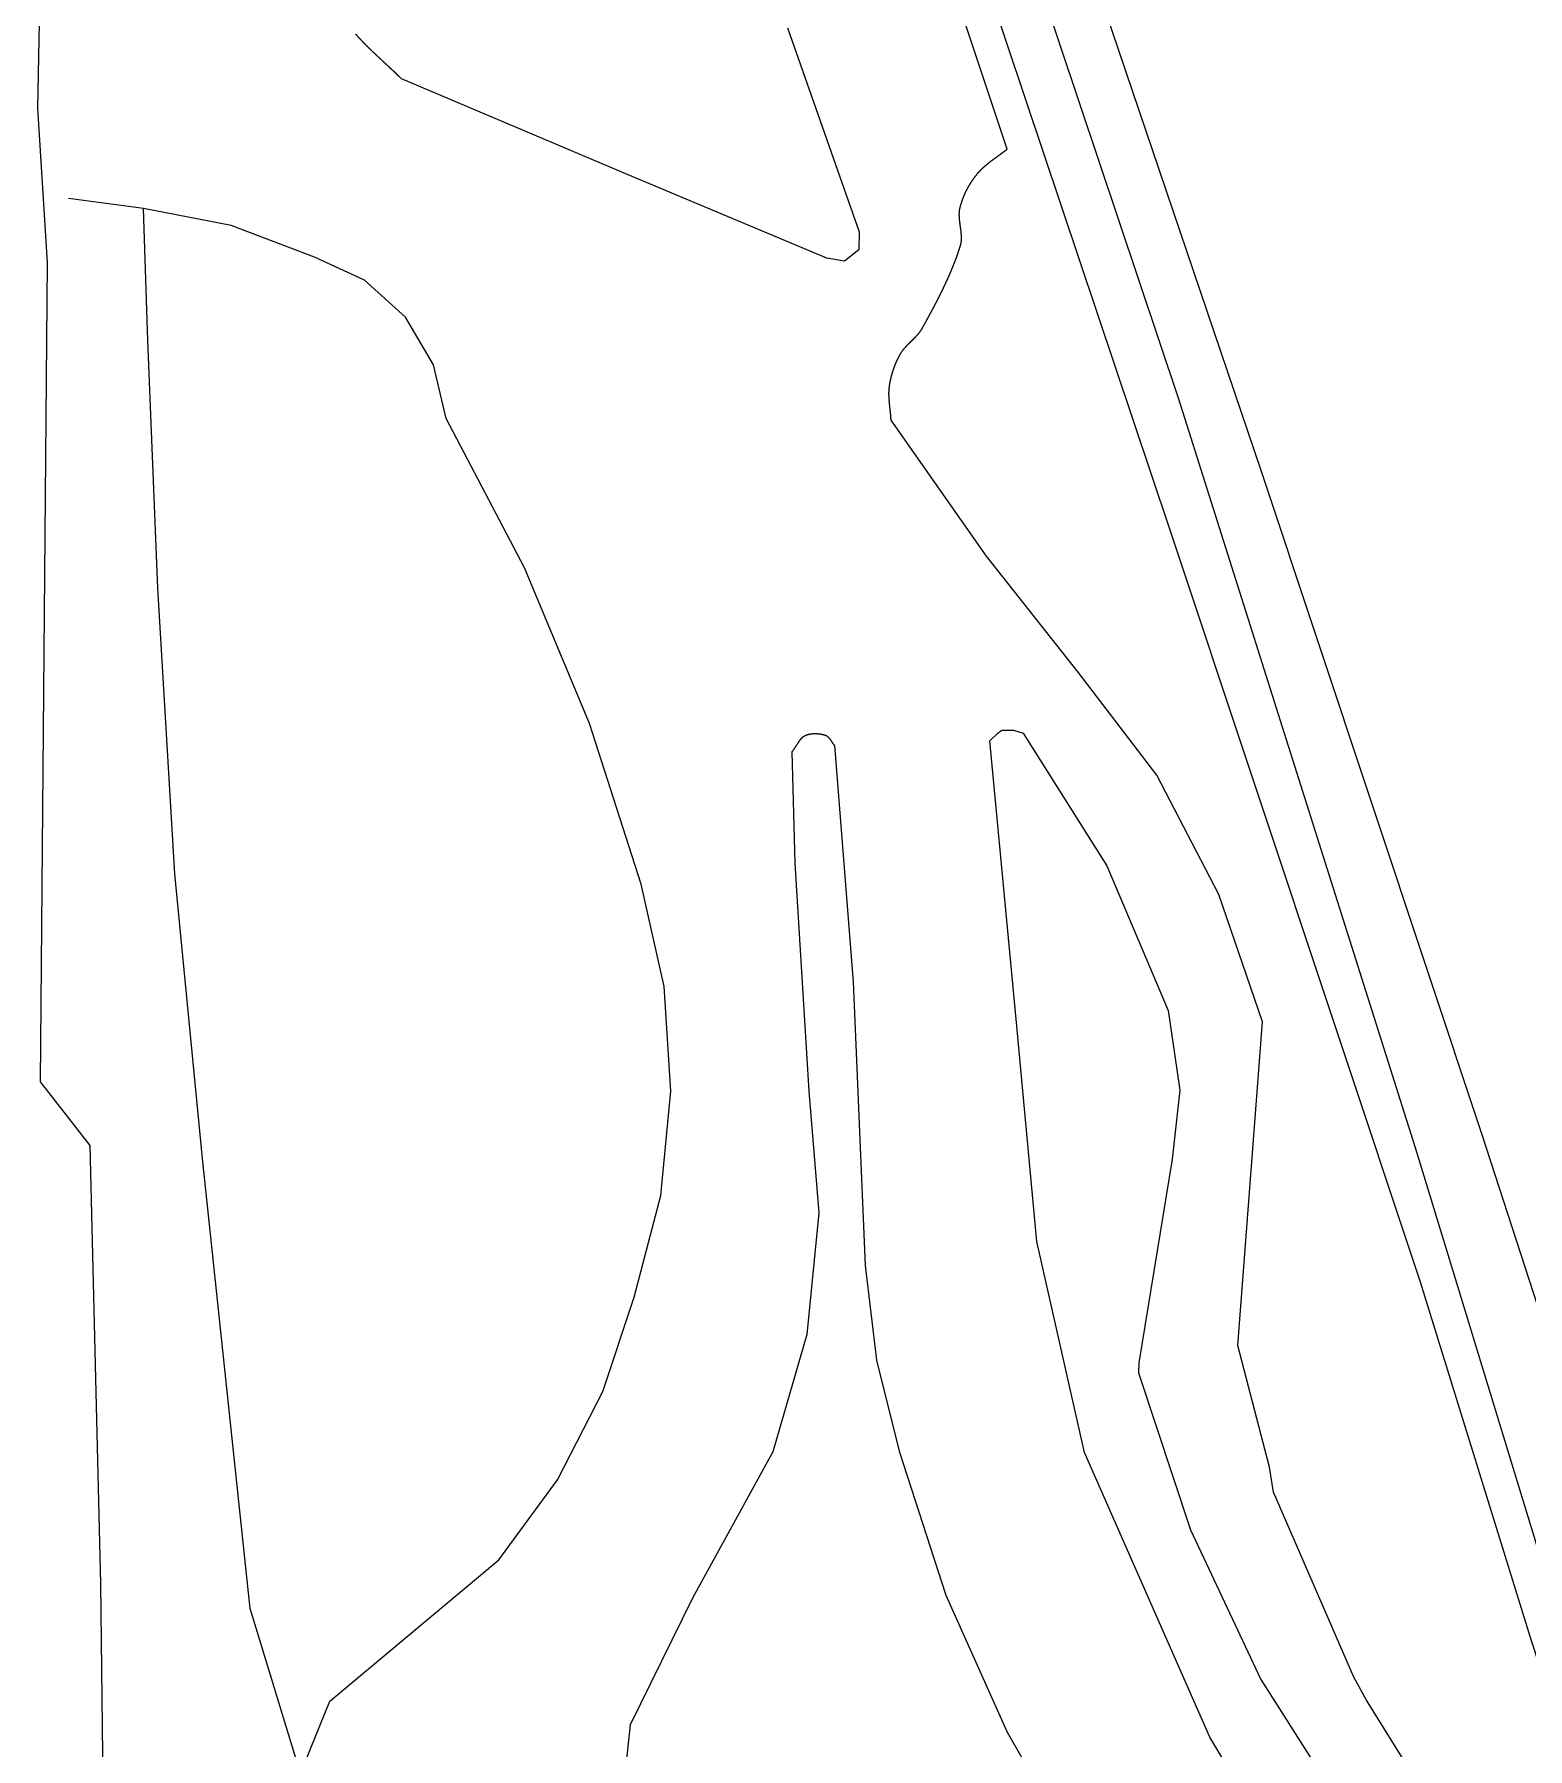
# Model space of a CAD drawing. Header units: millimetres. Extents: x 833924389 to 835767163, y 817400000 to 818811854.
# Drawn here: x 835473127 to 835499772, y 817720892 to 817751483 of the extents above; entities that cross this region are included whole.
import ezdxf

# ---------------------------------------------------------------- set-up
doc = ezdxf.new("R2010")
doc.units = ezdxf.units.MM
doc.header["$LTSCALE"] = 10
doc.header["$MEASUREMENT"] = 0
doc.layers.add('01_Base_Plan', color=5, linetype='Continuous', lineweight=5)

msp = doc.modelspace()

# ---------------------------------------------------------------- linework, layer by layer
at = {"layer": '01_Base_Plan', "linetype": 'Continuous'}
msp.add_line((835475077, 817748377), (835473738, 817748554), dxfattribs=at)
at = {"layer": '01_Base_Plan', "linetype": 'Continuous', "flags": 128}
for points in [[(835504483, 817714840), (835498961, 817731845), (835495025, 817743683), (835491388, 817754412), (835487475, 817765045), (835483811, 817774819), (835478985, 817786482), (835473241, 817798769), (835472584, 817800000), (835469132, 817806462), (835465560, 817813007), (835461789, 817819441), (835457435, 817826476), (835452873, 817833378), (835448106, 817840141), (835441242, 817849323), (835436776, 817855002)], [(835497791, 817731539), (835493549, 817744975), (835490340, 817754542), (835485166, 817768568), (835479567, 817782430), (835476731, 817788906), (835473718, 817795302)], [(835509944, 817694252), (835509745, 817694690), (835509613, 817694980), (835507571, 817699481), (835502715, 817714081), (835499841, 817722818), (835497860, 817729218), (835493383, 817742668), (835489522, 817754185), (835484186, 817768391), (835480973, 817776910), (835475060, 817790759), (835473748, 817793173), (835472689, 817793167)], [(835490486, 817749433), (835487059, 817759704), (835485190, 817759010), (835485004, 817759480), (835484388, 817760579), (835483576, 817761541), (835483339, 817761672), (835481840, 817762346), (835480259, 817762794), (835478629, 817763008), (835478468, 817763091), (835477964, 817763520), (835477644, 817764100), (835477549, 817764755), (835477333, 817765227), (835477250, 817765906), (835477405, 817766572), (835477371, 817766675), (835477229, 817767527), (835477325, 817768386), (835477181, 817768759), (835477093, 817769493)], [(835473339, 817758164), (835473182, 817750160), (835473355, 817747410), (835473232, 817732789), (835474115, 817731655), (835474307, 817723835), (835474411, 817715192), (835474386, 817714421), (835474522, 817712668), (835475752, 817711427), (835475866, 817709497), (835474782, 817708749), (835474928, 817705452), (835475409, 817704815), (835476206, 817691791)], [(835479676, 817750688), (835479673, 817750692), (835479670, 817750695), (835479667, 817750698), (835479664, 817750701), (835479662, 817750703), (835479659, 817750706), (835479655, 817750709), (835479652, 817750713), (835479649, 817750716), (835479646, 817750718), (835479643, 817750721), (835479641, 817750724), (835479638, 817750727), (835479635, 817750729), (835479633, 817750732), (835479630, 817750734), (835479628, 817750737), (835479625, 817750739), (835479623, 817750742), (835479621, 817750744), (835479618, 817750746), (835479616, 817750748), (835479614, 817750750), (835479611, 817750753), (835479609, 817750755), (835479606, 817750758), (835479603, 817750761), (835479600, 817750764), (835479597, 817750766), (835479595, 817750769), (835479592, 817750772), (835479588, 817750775), (835479585, 817750779), (835479581, 817750782), (835479578, 817750785), (835479575, 817750788), (835479572, 817750791), (835479569, 817750794), (835479566, 817750797), (835479563, 817750800), (835479560, 817750802), (835479557, 817750805), (835479554, 817750808), (835479552, 817750810), (835479549, 817750813), (835479546, 817750816), (835479543, 817750818), (835479540, 817750821), (835479538, 817750823), (835479535, 817750826), (835479533, 817750828), (835479530, 817750831), (835479528, 817750833), (835479525, 817750835), (835479522, 817750838), (835479520, 817750840), (835479517, 817750843), (835479515, 817750845), (835479512, 817750847), (835479510, 817750850), (835479508, 817750852), (835479506, 817750854), (835479503, 817750856), (835479501, 817750859), (835479497, 817750861), (835479494, 817750864), (835479492, 817750867), (835479490, 817750869), (835479487, 817750871), (835479485, 817750873), (835479483, 817750875), (835479480, 817750878), (835479478, 817750880), (835479475, 817750883), (835479472, 817750886), (835479469, 817750888), (835479467, 817750890), (835479464, 817750893), (835479461, 817750896), (835479458, 817750899), (835479453, 817750903), (835479450, 817750906), (835479448, 817750908), (835479446, 817750910), (835479442, 817750913), (835479439, 817750916), (835479436, 817750919), (835479433, 817750922), (835479430, 817750925), (835479427, 817750927), (835479425, 817750929), (835479423, 817750931), (835479420, 817750934), (835479417, 817750937), (835479414, 817750940), (835479410, 817750943), (835479407, 817750946), (835479404, 817750949), (835479401, 817750952), (835479398, 817750954), (835479396, 817750956), (835479393, 817750959), (835479390, 817750961), (835479388, 817750964), (835479384, 817750968), (835479381, 817750970), (835479378, 817750973), (835479375, 817750976), (835479373, 817750978), (835479370, 817750981), (835479367, 817750983), (835479364, 817750986), (835479361, 817750989), (835479359, 817750991), (835479356, 817750993), (835479353, 817750996), (835479350, 817750999), (835479347, 817751002), (835479345, 817751004), (835479342, 817751006), (835479339, 817751009), (835479337, 817751011), (835479334, 817751014), (835479330, 817751018), (835479327, 817751020), (835479325, 817751022), (835479323, 817751024), (835479320, 817751027), (835479316, 817751031), (835479313, 817751033), (835479311, 817751035), (835479309, 817751037), (835479306, 817751039), (835479304, 817751042), (835479301, 817751045), (835479299, 817751046), (835479296, 817751049), (835479293, 817751052), (835479289, 817751055), (835479286, 817751058), (835479284, 817751061), (835479281, 817751063), (835479278, 817751066), (835479275, 817751069), (835479271, 817751072), (835479269, 817751074), (835479267, 817751076), (835479264, 817751079), (835479261, 817751082), (835479259, 817751084), (835479256, 817751086), (835479253, 817751089), (835479250, 817751092), (835479248, 817751094), (835479245, 817751097), (835479242, 817751100), (835479238, 817751103), (835479236, 817751105), (835479234, 817751107), (835479231, 817751109), (835479229, 817751111), (835479227, 817751114), (835479223, 817751117), (835479220, 817751120), (835479218, 817751122), (835479215, 817751125), (835479212, 817751127), (835479210, 817751129), (835479208, 817751132), (835479205, 817751134), (835479203, 817751136), (835479200, 817751139), (835479198, 817751141), (835479195, 817751144), (835479192, 817751146), (835479190, 817751148), (835479187, 817751151), (835479184, 817751154), (835479182, 817751156), (835479179, 817751159), (835479176, 817751161), (835479174, 817751164), (835479171, 817751167), (835479168, 817751170), (835479165, 817751172), (835479162, 817751175), (835479159, 817751178), (835479156, 817751181), (835479153, 817751184), (835479150, 817751187), (835479147, 817751190), (835479144, 817751193), (835479140, 817751196), (835479137, 817751199), (835479134, 817751203), (835479130, 817751206), (835479126, 817751210), (835479123, 817751213), (835479119, 817751216), (835479116, 817751220), (835479114, 817751222), (835479111, 817751224), (835479109, 817751226), (835479107, 817751228), (835479105, 817751230), (835479103, 817751232), (835479101, 817751235), (835479099, 817751237), (835479096, 817751239), (835479094, 817751242), (835479091, 817751244), (835479089, 817751246), (835479086, 817751249), (835479084, 817751251), (835479081, 817751254), (835479078, 817751257), (835479076, 817751259), (835479073, 817751261), (835479071, 817751264), (835479068, 817751267), (835479065, 817751270), (835479062, 817751273), (835479059, 817751275), (835479057, 817751278), (835479054, 817751281), (835479052, 817751283), (835479049, 817751286), (835479046, 817751289), (835479043, 817751292), (835479040, 817751294), (835479038, 817751297), (835479035, 817751299), (835479032, 817751302), (835479029, 817751306), (835479026, 817751309), (835479024, 817751312), (835479021, 817751314), (835479018, 817751317), (835479015, 817751320), (835479012, 817751323), (835479010, 817751325), (835479007, 817751328), (835479005, 817751330), (835479003, 817751332), (835479001, 817751334), (835478999, 817751337), (835478997, 817751339), (835478995, 817751341), (835478992, 817751344), (835478990, 817751346), (835478987, 817751349), (835478984, 817751352), (835478980, 817751356), (835478977, 817751360), (835478973, 817751363), (835478971, 817751366), (835478968, 817751369), (835478965, 817751373), (835478962, 817751375), (835478960, 817751377), (835478958, 817751380), (835478955, 817751382), (835478953, 817751384), (835478951, 817751387), (835478948, 817751390), (835478946, 817751392), (835478943, 817751395), (835478941, 817751398), (835478939, 817751400), (835478936, 817751403), (835478934, 817751405), (835478932, 817751407), (835478929, 817751410), (835478926, 817751413), (835478923, 817751417), (835478921, 817751419), (835478918, 817751422), (835478914, 817751426), (835478912, 817751429), (835478909, 817751432), (835478905, 817751436), (835478903, 817751439), (835478900, 817751442), (835478897, 817751446), (835478893, 817751450), (835478890, 817751453), (835478887, 817751457), (835478885, 817751459), (835478882, 817751462), (835478880, 817751465), (835478878, 817751467), (835478875, 817751470), (835478873, 817751473), (835478870, 817751475), (835478868, 817751478), (835478865, 817751481), (835478863, 817751484)], [(835486568, 817751597), (835487844, 817747960), (835487836, 817747637), (835487585, 817747433), (835487267, 817747491), (835483724, 817748977), (835479676, 817750688)], [(835489651, 817748057), (835489650, 817748060), (835489650, 817748064), (835489649, 817748067), (835489649, 817748071), (835489648, 817748074), (835489648, 817748078), (835489647, 817748082), (835489647, 817748085), (835489646, 817748089), (835489646, 817748092), (835489645, 817748096), (835489645, 817748100), (835489644, 817748103), (835489644, 817748108), (835489643, 817748111), (835489643, 817748114), (835489642, 817748119), (835489642, 817748122), (835489641, 817748126), (835489641, 817748130), (835489640, 817748134), (835489640, 817748138), (835489639, 817748143), (835489639, 817748147), (835489638, 817748151), (835489638, 817748156), (835489637, 817748160), (835489637, 817748165), (835489637, 817748170), (835489636, 817748175), (835489636, 817748180), (835489635, 817748183), (835489635, 817748186), (835489635, 817748189), (835489635, 817748192), (835489634, 817748196), (835489634, 817748200), (835489634, 817748203), (835489633, 817748206), (835489633, 817748210), (835489633, 817748213), (835489633, 817748216), (835489633, 817748219), (835489632, 817748224), (835489632, 817748227), (835489632, 817748232), (835489632, 817748237), (835489632, 817748242), (835489632, 817748246), (835489631, 817748250), (835489631, 817748255), (835489631, 817748259), (835489631, 817748262), (835489631, 817748265), (835489631, 817748269), (835489631, 817748273), (835489631, 817748277), (835489631, 817748280), (835489632, 817748284), (835489632, 817748287), (835489632, 817748290), (835489632, 817748294), (835489632, 817748297), (835489632, 817748301), (835489633, 817748304), (835489633, 817748307), (835489633, 817748312), (835489633, 817748317), (835489634, 817748321), (835489634, 817748324), (835489634, 817748327), (835489635, 817748331), (835489635, 817748334), (835489636, 817748337), (835489636, 817748341), (835489636, 817748344), (835489637, 817748347), (835489637, 817748351), (835489638, 817748356), (835489639, 817748361), (835489640, 817748365), (835489641, 817748369), (835489641, 817748373), (835489642, 817748376), (835489643, 817748379), (835489643, 817748383), (835489644, 817748386), (835489645, 817748390), (835489646, 817748393), (835489647, 817748397), (835489648, 817748399), (835489648, 817748402), (835489649, 817748406), (835489650, 817748410), (835489651, 817748415), (835489652, 817748419), (835489653, 817748421), (835489654, 817748424), (835489655, 817748428), (835489656, 817748431), (835489657, 817748434), (835489658, 817748438), (835489659, 817748442), (835489660, 817748446), (835489661, 817748449), (835489662, 817748452), (835489663, 817748455), (835489664, 817748459), (835489665, 817748462), (835489666, 817748465), (835489667, 817748469), (835489668, 817748473), (835489669, 817748476), (835489670, 817748480), (835489671, 817748483), (835489673, 817748487), (835489674, 817748491), (835489675, 817748493), (835489676, 817748496), (835489677, 817748499), (835489678, 817748502), (835489679, 817748505), (835489680, 817748509), (835489681, 817748512), (835489683, 817748516), (835489684, 817748520), (835489686, 817748525), (835489687, 817748529), (835489689, 817748533), (835489690, 817748537), (835489692, 817748541), (835489693, 817748544), (835489694, 817748547), (835489696, 817748552), (835489697, 817748556), (835489699, 817748559), (835489700, 817748563), (835489702, 817748567), (835489703, 817748570), (835489704, 817748574), (835489706, 817748579), (835489708, 817748583), (835489710, 817748588), (835489712, 817748593), (835489714, 817748597), (835489715, 817748600), (835489717, 817748604), (835489718, 817748607), (835489720, 817748611), (835489721, 817748614), (835489723, 817748617), (835489724, 817748620), (835489725, 817748623), (835489726, 817748626), (835489728, 817748629), (835489729, 817748632), (835489731, 817748636), (835489732, 817748639), (835489733, 817748642), (835489735, 817748645), (835489736, 817748648), (835489738, 817748652), (835489740, 817748655), (835489742, 817748659), (835489743, 817748663), (835489745, 817748666), (835489747, 817748670), (835489749, 817748674), (835489750, 817748677), (835489752, 817748680), (835489753, 817748684), (835489755, 817748687), (835489757, 817748690), (835489759, 817748694), (835489761, 817748699), (835489763, 817748702), (835489764, 817748705), (835489766, 817748708), (835489767, 817748711), (835489769, 817748714), (835489771, 817748717), (835489773, 817748721), (835489775, 817748726), (835489776, 817748728), (835489778, 817748731), (835489780, 817748734), (835489781, 817748737), (835489783, 817748740), (835489785, 817748745), (835489787, 817748748), (835489789, 817748752), (835489791, 817748755), (835489793, 817748759), (835489795, 817748762), (835489797, 817748766), (835489799, 817748769), (835489801, 817748773), (835489803, 817748777), (835489805, 817748780), (835489808, 817748784), (835489810, 817748788), (835489812, 817748792), (835489815, 817748796), (835489817, 817748801), (835489819, 817748804), (835489821, 817748806), (835489822, 817748809), (835489825, 817748813), (835489827, 817748817), (835489829, 817748820), (835489831, 817748823), (835489832, 817748825), (835489834, 817748828), (835489836, 817748831), (835489839, 817748836), (835489842, 817748840), (835489844, 817748843), (835489846, 817748846), (835489848, 817748850), (835489850, 817748853), (835489852, 817748857), (835489855, 817748860), (835489856, 817748863), (835489858, 817748865), (835489861, 817748869), (835489863, 817748873), (835489866, 817748877), (835489869, 817748882), (835489871, 817748885), (835489873, 817748888), (835489875, 817748891), (835489877, 817748894), (835489879, 817748897), (835489882, 817748900), (835489884, 817748903), (835489886, 817748906), (835489888, 817748909), (835489890, 817748912), (835489892, 817748915), (835489894, 817748917), (835489897, 817748921), (835489899, 817748925), (835489902, 817748928), (835489905, 817748932), (835489907, 817748935), (835489909, 817748938), (835489912, 817748942), (835489914, 817748944), (835489916, 817748947), (835489918, 817748950), (835489920, 817748953), (835489922, 817748955), (835489924, 817748957), (835489926, 817748960), (835489929, 817748964), (835489931, 817748967), (835489933, 817748969), (835489936, 817748972), (835489938, 817748976), (835489941, 817748979), (835489942, 817748981), (835489944, 817748983), (835489946, 817748986), (835489948, 817748988), (835489950, 817748990), (835489952, 817748993), (835489955, 817748996), (835489958, 817749000), (835489959, 817749002), (835489961, 817749004), (835489964, 817749007), (835489967, 817749011), (835489970, 817749014), (835489973, 817749018), (835489975, 817749020), (835489977, 817749022), (835489979, 817749025), (835489983, 817749029), (835489985, 817749031), (835489988, 817749034), (835489990, 817749036), (835489992, 817749038), (835489994, 817749040), (835489996, 817749043), (835489998, 817749045), (835490001, 817749048), (835490003, 817749051), (835490006, 817749053), (835490008, 817749056), (835490011, 817749059), (835490014, 817749061), (835490016, 817749064), (835490018, 817749066), (835490020, 817749068), (835490023, 817749071), (835490026, 817749074), (835490030, 817749077), (835490033, 817749080), (835490036, 817749084), (835490039, 817749086), (835490041, 817749088), (835490043, 817749091), (835490045, 817749093), (835490048, 817749095), (835490052, 817749099), (835490055, 817749102), (835490058, 817749105), (835490061, 817749107), (835490063, 817749109), (835490066, 817749112), (835490068, 817749114), (835490070, 817749116), (835490073, 817749118), (835490076, 817749121), (835490079, 817749123), (835490082, 817749126), (835490085, 817749129), (835490087, 817749131), (835490089, 817749133), (835490092, 817749135), (835490096, 817749138), (835490099, 817749141), (835490102, 817749144), (835490106, 817749147), (835490108, 817749149), (835490111, 817749151), (835490114, 817749153), (835490117, 817749157), (835490121, 817749159), (835490123, 817749161), (835490126, 817749164), (835490129, 817749167), (835490133, 817749169), (835490136, 817749172), (835490139, 817749174), (835490142, 817749177), (835490145, 817749179), (835490147, 817749181), (835490150, 817749183), (835490154, 817749186), (835490157, 817749189), (835490161, 817749192), (835490165, 817749195), (835490168, 817749198), (835490172, 817749201), (835490175, 817749203), (835490178, 817749206), (835490182, 817749209), (835490185, 817749211), (835490187, 817749213), (835490190, 817749215), (835490192, 817749217), (835490195, 817749219), (835490199, 817749222), (835490202, 817749224), (835490204, 817749226), (835490207, 817749228), (835490210, 817749230), (835490214, 817749233), (835490217, 817749236), (835490221, 817749239), (835490224, 817749241), (835490228, 817749243), (835490231, 817749246), (835490234, 817749248), (835490238, 817749251), (835490241, 817749254), (835490245, 817749256), (835490248, 817749258), (835490250, 817749260), (835490253, 817749262), (835490256, 817749265), (835490259, 817749266), (835490261, 817749268), (835490263, 817749270), (835490266, 817749272), (835490269, 817749274), (835490272, 817749276), (835490275, 817749278), (835490279, 817749281), (835490283, 817749284), (835490287, 817749287), (835490292, 817749290), (835490295, 817749293), (835490299, 817749296), (835490303, 817749299), (835490307, 817749302), (835490310, 817749304), (835490314, 817749307), (835490318, 817749309), (835490322, 817749312), (835490325, 817749315), (835490328, 817749317), (835490332, 817749319), (835490336, 817749322), (835490339, 817749325), (835490343, 817749328), (835490346, 817749330), (835490350, 817749333), (835490354, 817749335), (835490357, 817749338), (835490361, 817749341), (835490365, 817749343), (835490369, 817749346), (835490372, 817749349), (835490376, 817749352), (835490380, 817749354), (835490383, 817749356), (835490385, 817749358), (835490389, 817749361), (835490393, 817749364), (835490397, 817749366), (835490400, 817749369), (835490403, 817749371), (835490406, 817749373), (835490408, 817749375), (835490410, 817749377), (835490413, 817749379), (835490416, 817749381), (835490419, 817749383), (835490421, 817749384), (835490424, 817749387), (835490428, 817749389), (835490431, 817749392), (835490434, 817749394), (835490437, 817749397), (835490441, 817749399), (835490445, 817749402), (835490448, 817749404), (835490451, 817749407), (835490454, 817749409), (835490457, 817749411), (835490459, 817749413), (835490462, 817749415), (835490465, 817749418), (835490469, 817749420), (835490471, 817749422), (835490474, 817749424), (835490476, 817749426), (835490479, 817749428), (835490483, 817749431), (835490486, 817749433)], [(835477879, 817720453), (835478402, 817721741), (835481413, 817724261), (835482461, 817725692), (835483273, 817727268), (835483830, 817728952), (835484303, 817730763), (835484483, 817732626), (835484365, 817734494), (835483953, 817736320), (835483035, 817739186), (835481872, 817741963), (835480475, 817744628), (835480251, 817745586), (835479751, 817746433), (835479021, 817747093), (835478128, 817747504), (835476640, 817748070), (835475077, 817748377)], [(835477879, 817720453), (835476981, 817723397), (835476131, 817731424), (835475633, 817736505), (835475331, 817741601), (835475152, 817746018), (835475077, 817748377)], [(835489013, 817746314), (835489015, 817746317), (835489017, 817746321), (835489018, 817746324), (835489020, 817746327), (835489022, 817746330), (835489024, 817746334), (835489026, 817746337), (835489028, 817746341), (835489030, 817746344), (835489031, 817746348), (835489033, 817746351), (835489035, 817746355), (835489037, 817746358), (835489040, 817746363), (835489042, 817746366), (835489044, 817746371), (835489046, 817746374), (835489048, 817746377), (835489050, 817746381), (835489052, 817746385), (835489054, 817746389), (835489056, 817746393), (835489058, 817746396), (835489060, 817746399), (835489061, 817746402), (835489064, 817746407), (835489066, 817746411), (835489068, 817746415), (835489071, 817746419), (835489073, 817746423), (835489074, 817746425), (835489076, 817746429), (835489078, 817746433), (835489081, 817746438), (835489082, 817746441), (835489084, 817746443), (835489086, 817746447), (835489088, 817746451), (835489089, 817746453), (835489091, 817746457), (835489093, 817746460), (835489094, 817746463), (835489096, 817746466), (835489098, 817746469), (835489100, 817746473), (835489101, 817746476), (835489103, 817746479), (835489105, 817746483), (835489107, 817746486), (835489108, 817746489), (835489110, 817746492), (835489112, 817746495), (835489113, 817746498), (835489115, 817746500), (835489116, 817746504), (835489118, 817746507), (835489121, 817746511), (835489123, 817746515), (835489125, 817746519), (835489126, 817746522), (835489129, 817746527), (835489131, 817746530), (835489133, 817746534), (835489134, 817746537), (835489136, 817746541), (835489138, 817746545), (835489140, 817746548), (835489142, 817746552), (835489144, 817746555), (835489145, 817746558), (835489147, 817746561), (835489149, 817746565), (835489151, 817746569), (835489153, 817746572), (835489154, 817746575), (835489156, 817746578), (835489158, 817746582), (835489160, 817746584), (835489162, 817746588), (835489163, 817746591), (835489165, 817746594), (835489166, 817746597), (835489168, 817746600), (835489170, 817746603), (835489171, 817746606), (835489173, 817746610), (835489175, 817746613), (835489176, 817746616), (835489178, 817746619), (835489179, 817746622), (835489182, 817746626), (835489184, 817746630), (835489185, 817746633), (835489187, 817746636), (835489188, 817746639), (835489190, 817746642), (835489191, 817746645), (835489193, 817746647), (835489194, 817746651), (835489197, 817746655), (835489199, 817746659), (835489200, 817746662), (835489202, 817746664), (835489203, 817746667), (835489204, 817746670), (835489206, 817746672), (835489207, 817746675), (835489209, 817746678), (835489210, 817746681), (835489212, 817746685), (835489214, 817746688), (835489215, 817746690), (835489216, 817746693), (835489218, 817746697), (835489220, 817746700), (835489222, 817746703), (835489223, 817746705), (835489225, 817746709), (835489227, 817746713), (835489228, 817746716), (835489230, 817746720), (835489232, 817746723), (835489234, 817746727), (835489236, 817746731), (835489238, 817746735), (835489240, 817746739), (835489243, 817746744), (835489245, 817746749), (835489247, 817746753), (835489250, 817746758), (835489252, 817746762), (835489254, 817746766), (835489256, 817746769), (835489257, 817746773), (835489259, 817746776), (835489260, 817746779), (835489262, 817746782), (835489264, 817746785), (835489265, 817746788), (835489267, 817746792), (835489269, 817746795), (835489270, 817746799), (835489272, 817746802), (835489274, 817746805), (835489276, 817746810), (835489278, 817746813), (835489280, 817746817), (835489281, 817746820), (835489283, 817746823), (835489284, 817746826), (835489285, 817746829), (835489287, 817746832), (835489289, 817746835), (835489290, 817746838), (835489292, 817746841), (835489294, 817746845), (835489295, 817746849), (835489297, 817746852), (835489299, 817746856), (835489301, 817746859), (835489302, 817746862), (835489303, 817746865), (835489305, 817746869), (835489307, 817746873), (835489309, 817746877), (835489311, 817746880), (835489313, 817746883), (835489314, 817746886), (835489316, 817746890), (835489318, 817746895), (835489320, 817746898), (835489322, 817746902), (835489324, 817746906), (835489325, 817746909), (835489327, 817746912), (835489328, 817746916), (835489330, 817746919), (835489331, 817746922), (835489333, 817746925), (835489334, 817746928), (835489336, 817746931), (835489338, 817746936), (835489340, 817746940), (835489342, 817746943), (835489343, 817746946), (835489344, 817746949), (835489346, 817746951), (835489347, 817746955), (835489350, 817746959), (835489351, 817746963), (835489353, 817746966), (835489354, 817746969), (835489355, 817746972), (835489357, 817746974), (835489358, 817746977), (835489359, 817746980), (835489360, 817746982), (835489362, 817746985), (835489363, 817746988), (835489364, 817746991), (835489366, 817746993), (835489367, 817746996), (835489369, 817746999), (835489370, 817747002), (835489372, 817747006), (835489373, 817747010), (835489375, 817747013), (835489376, 817747016), (835489378, 817747020), (835489380, 817747024), (835489382, 817747027), (835489383, 817747030), (835489385, 817747034), (835489386, 817747038), (835489388, 817747041), (835489390, 817747045), (835489391, 817747048), (835489392, 817747051), (835489394, 817747054), (835489395, 817747057), (835489397, 817747060), (835489398, 817747062), (835489399, 817747066), (835489401, 817747069), (835489403, 817747073), (835489405, 817747077), (835489406, 817747080), (835489408, 817747083), (835489409, 817747087), (835489411, 817747090), (835489412, 817747093), (835489413, 817747095), (835489414, 817747098), (835489416, 817747101), (835489417, 817747104), (835489418, 817747106), (835489419, 817747109), (835489421, 817747113), (835489423, 817747117), (835489425, 817747121), (835489426, 817747125), (835489428, 817747127), (835489429, 817747130), (835489430, 817747134), (835489432, 817747137), (835489433, 817747141), (835489435, 817747145), (835489437, 817747148), (835489438, 817747150), (835489439, 817747154), (835489441, 817747157), (835489442, 817747161), (835489444, 817747165), (835489446, 817747170), (835489448, 817747175), (835489450, 817747179), (835489452, 817747184), (835489454, 817747188), (835489456, 817747193), (835489459, 817747198), (835489461, 817747202), (835489463, 817747207), (835489464, 817747211), (835489466, 817747216), (835489468, 817747220), (835489470, 817747224), (835489472, 817747229), (835489474, 817747233), (835489476, 817747237), (835489477, 817747242), (835489479, 817747245), (835489481, 817747250), (835489483, 817747254), (835489485, 817747258), (835489486, 817747262), (835489488, 817747266), (835489490, 817747270), (835489491, 817747273), (835489492, 817747276), (835489493, 817747279), (835489495, 817747282), (835489496, 817747286), (835489498, 817747291), (835489500, 817747295), (835489501, 817747297), (835489503, 817747301), (835489504, 817747305), (835489506, 817747309), (835489507, 817747312), (835489509, 817747316), (835489510, 817747320), (835489512, 817747324), (835489513, 817747327), (835489515, 817747331), (835489516, 817747335), (835489518, 817747339), (835489519, 817747342), (835489521, 817747346), (835489522, 817747350), (835489524, 817747353), (835489525, 817747357), (835489527, 817747360), (835489528, 817747364), (835489529, 817747367), (835489531, 817747371), (835489532, 817747375), (835489534, 817747379), (835489535, 817747382), (835489536, 817747385), (835489538, 817747388), (835489539, 817747392), (835489540, 817747395), (835489541, 817747397), (835489543, 817747401), (835489544, 817747405), (835489546, 817747409), (835489547, 817747412), (835489548, 817747415), (835489550, 817747419), (835489551, 817747422), (835489552, 817747425), (835489553, 817747428), (835489555, 817747432), (835489556, 817747435), (835489557, 817747439), (835489558, 817747442), (835489560, 817747445), (835489561, 817747449), (835489563, 817747453), (835489564, 817747455), (835489565, 817747458), (835489566, 817747462), (835489567, 817747466), (835489568, 817747468), (835489570, 817747471), (835489571, 817747475), (835489572, 817747479), (835489574, 817747483), (835489575, 817747486), (835489576, 817747490), (835489578, 817747493), (835489579, 817747496), (835489580, 817747499), (835489581, 817747502), (835489582, 817747506), (835489583, 817747508), (835489584, 817747511), (835489585, 817747514), (835489587, 817747518), (835489588, 817747521), (835489589, 817747524), (835489590, 817747526), (835489591, 817747529), (835489592, 817747532), (835489593, 817747535), (835489594, 817747539), (835489595, 817747541), (835489596, 817747544), (835489597, 817747547), (835489598, 817747550), (835489599, 817747553), (835489600, 817747556), (835489601, 817747559), (835489603, 817747562), (835489604, 817747566), (835489606, 817747571), (835489607, 817747574), (835489608, 817747577), (835489609, 817747581), (835489611, 817747586), (835489612, 817747590), (835489613, 817747593), (835489614, 817747596), (835489615, 817747600), (835489617, 817747603), (835489617, 817747606), (835489618, 817747608), (835489619, 817747611), (835489620, 817747614), (835489621, 817747617), (835489623, 817747621), (835489624, 817747625), (835489625, 817747628), (835489626, 817747631), (835489627, 817747634), (835489628, 817747638), (835489630, 817747642), (835489631, 817747645), (835489632, 817747649), (835489634, 817747654), (835489635, 817747658), (835489636, 817747661), (835489637, 817747664), (835489638, 817747666), (835489638, 817747669), (835489639, 817747672), (835489640, 817747675), (835489641, 817747678), (835489642, 817747680), (835489643, 817747683), (835489644, 817747687), (835489645, 817747691), (835489646, 817747693), (835489647, 817747696), (835489648, 817747699), (835489649, 817747702), (835489650, 817747705), (835489651, 817747709), (835489652, 817747713), (835489653, 817747716), (835489654, 817747719), (835489655, 817747723), (835489656, 817747728), (835489657, 817747732), (835489658, 817747736), (835489659, 817747740), (835489659, 817747743), (835489660, 817747747), (835489661, 817747751), (835489662, 817747756), (835489662, 817747760), (835489663, 817747764), (835489664, 817747770), (835489664, 817747772), (835489665, 817747776), (835489665, 817747780), (835489666, 817747785), (835489666, 817747788), (835489667, 817747792), (835489667, 817747795), (835489667, 817747798), (835489667, 817747801), (835489668, 817747804), (835489668, 817747807), (835489668, 817747810), (835489668, 817747814), (835489669, 817747818), (835489669, 817747822), (835489669, 817747825), (835489669, 817747828), (835489669, 817747831), (835489669, 817747835), (835489669, 817747840), (835489669, 817747843), (835489669, 817747847), (835489669, 817747851), (835489669, 817747855), (835489669, 817747859), (835489669, 817747863), (835489669, 817747867), (835489669, 817747871), (835489669, 817747874), (835489669, 817747877), (835489669, 817747882), (835489669, 817747887), (835489668, 817747891), (835489668, 817747895), (835489668, 817747900), (835489668, 817747904), (835489667, 817747907), (835489667, 817747910), (835489667, 817747913), (835489667, 817747917), (835489666, 817747920), (835489666, 817747923), (835489666, 817747928), (835489665, 817747933), (835489665, 817747938), (835489665, 817747943), (835489664, 817747948), (835489663, 817747953), (835489663, 817747957), (835489663, 817747961), (835489662, 817747966), (835489662, 817747970), (835489661, 817747975), (835489661, 817747978), (835489660, 817747982), (835489660, 817747986), (835489659, 817747990), (835489659, 817747994), (835489658, 817747997), (835489658, 817748001), (835489657, 817748005), (835489657, 817748008), (835489656, 817748012), (835489656, 817748016), (835489656, 817748019), (835489655, 817748023), (835489655, 817748026), (835489654, 817748030), (835489654, 817748033), (835489653, 817748037), (835489653, 817748040), (835489652, 817748043), (835489652, 817748047), (835489651, 817748050), (835489651, 817748053), (835489651, 817748057)], [(835473355, 817747410), (835473232, 817732789), (835474115, 817731655), (835474307, 817723835), (835474411, 817715192), (835474385, 817714421), (835474522, 817712668), (835475752, 817711427), (835475866, 817709497), (835474782, 817708749), (835474928, 817705452), (835475409, 817704815), (835476206, 817691791)], [(835495038, 817733862), (835494261, 817736133), (835493156, 817738264), (835491754, 817740101), (835490116, 817742172), (835488414, 817744596), (835488414, 817744599), (835488414, 817744603), (835488414, 817744606), (835488414, 817744610), (835488413, 817744615), (835488413, 817744619), (835488413, 817744623), (835488413, 817744627), (835488412, 817744630), (835488412, 817744633), (835488412, 817744638), (835488412, 817744642), (835488411, 817744646), (835488411, 817744650), (835488411, 817744655), (835488410, 817744659), (835488410, 817744663), (835488410, 817744667), (835488409, 817744671), (835488409, 817744676), (835488409, 817744679), (835488408, 817744682), (835488408, 817744686), (835488408, 817744690), (835488407, 817744694), (835488407, 817744698), (835488407, 817744702), (835488406, 817744705), (835488406, 817744709), (835488405, 817744713), (835488405, 817744717), (835488405, 817744721), (835488404, 817744726), (835488404, 817744729), (835488403, 817744732), (835488403, 817744736), (835488403, 817744741), (835488402, 817744745), (835488402, 817744750), (835488401, 817744753), (835488401, 817744756), (835488401, 817744759), (835488400, 817744762), (835488400, 817744766), (835488399, 817744770), (835488399, 817744773), (835488399, 817744777), (835488398, 817744781), (835488398, 817744784), (835488397, 817744788), (835488397, 817744793), (835488396, 817744797), (835488396, 817744801), (835488396, 817744805), (835488395, 817744808), (835488395, 817744811), (835488394, 817744815), (835488394, 817744820), (835488393, 817744825), (835488393, 817744830), (835488392, 817744834), (835488392, 817744838), (835488392, 817744841), (835488391, 817744845), (835488391, 817744849), (835488390, 817744854), (835488390, 817744858), (835488389, 817744862), (835488389, 817744867), (835488388, 817744871), (835488388, 817744875), (835488388, 817744879), (835488387, 817744882), (835488387, 817744885), (835488387, 817744889), (835488386, 817744893), (835488386, 817744897), (835488385, 817744902), (835488385, 817744906), (835488385, 817744910), (835488384, 817744914), (835488384, 817744919), (835488383, 817744923), (835488383, 817744928), (835488383, 817744932), (835488382, 817744935), (835488382, 817744939), (835488382, 817744942), (835488382, 817744945), (835488381, 817744949), (835488381, 817744953), (835488381, 817744956), (835488380, 817744960), (835488380, 817744963), (835488380, 817744967), (835488380, 817744970), (835488380, 817744973), (835488379, 817744976), (835488379, 817744979), (835488379, 817744983), (835488379, 817744987), (835488379, 817744990), (835488378, 817744994), (835488378, 817744997), (835488378, 817745001), (835488378, 817745005), (835488378, 817745009), (835488377, 817745012), (835488377, 817745017), (835488377, 817745021), (835488377, 817745025), (835488377, 817745029), (835488377, 817745033), (835488377, 817745036), (835488376, 817745040), (835488376, 817745044), (835488376, 817745048), (835488376, 817745051), (835488376, 817745054), (835488376, 817745058), (835488376, 817745061), (835488376, 817745064), (835488376, 817745068), (835488376, 817745072), (835488376, 817745077), (835488376, 817745080), (835488376, 817745084), (835488376, 817745088), (835488376, 817745092), (835488376, 817745096), (835488376, 817745100), (835488377, 817745105), (835488377, 817745109), (835488377, 817745114), (835488377, 817745118), (835488377, 817745122), (835488377, 817745126), (835488378, 817745129), (835488378, 817745132), (835488378, 817745135), (835488378, 817745140), (835488378, 817745144), (835488379, 817745147), (835488379, 817745151), (835488379, 817745156), (835488380, 817745160), (835488380, 817745165), (835488381, 817745170), (835488381, 817745174), (835488382, 817745179), (835488382, 817745183), (835488383, 817745187), (835488383, 817745191), (835488384, 817745195), (835488384, 817745199), (835488385, 817745203), (835488385, 817745206), (835488386, 817745210), (835488386, 817745213), (835488387, 817745217), (835488387, 817745221), (835488388, 817745225), (835488389, 817745229), (835488389, 817745234), (835488390, 817745238), (835488391, 817745242), (835488391, 817745246), (835488392, 817745250), (835488393, 817745255), (835488394, 817745259), (835488394, 817745264), (835488395, 817745269), (835488396, 817745274), (835488397, 817745279), (835488398, 817745284), (835488399, 817745288), (835488400, 817745293), (835488401, 817745298), (835488402, 817745303), (835488403, 817745307), (835488404, 817745310), (835488404, 817745314), (835488405, 817745318), (835488406, 817745320), (835488407, 817745324), (835488408, 817745328), (835488408, 817745332), (835488409, 817745335), (835488410, 817745339), (835488411, 817745344), (835488412, 817745347), (835488413, 817745350), (835488413, 817745354), (835488415, 817745359), (835488416, 817745362), (835488416, 817745365), (835488417, 817745370), (835488418, 817745374), (835488419, 817745376), (835488420, 817745380), (835488421, 817745385), (835488422, 817745388), (835488423, 817745392), (835488424, 817745396), (835488425, 817745398), (835488426, 817745403), (835488427, 817745407), (835488429, 817745411), (835488430, 817745415), (835488431, 817745419), (835488432, 817745424), (835488433, 817745428), (835488434, 817745431), (835488435, 817745435), (835488436, 817745439), (835488438, 817745442), (835488439, 817745447), (835488440, 817745450), (835488441, 817745453), (835488442, 817745457), (835488443, 817745461), (835488444, 817745465), (835488445, 817745468), (835488446, 817745471), (835488447, 817745474), (835488448, 817745477), (835488449, 817745480), (835488450, 817745483), (835488452, 817745488), (835488453, 817745492), (835488454, 817745495), (835488456, 817745499), (835488457, 817745503), (835488458, 817745506), (835488459, 817745509), (835488460, 817745512), (835488462, 817745516), (835488463, 817745521), (835488465, 817745526), (835488466, 817745529), (835488467, 817745532), (835488468, 817745535), (835488470, 817745539), (835488471, 817745543), (835488473, 817745547), (835488474, 817745551), (835488475, 817745554), (835488477, 817745557), (835488478, 817745561), (835488479, 817745565), (835488481, 817745569), (835488483, 817745573), (835488485, 817745578), (835488486, 817745582), (835488487, 817745585), (835488489, 817745588), (835488491, 817745593), (835488492, 817745597), (835488493, 817745599), (835488495, 817745603), (835488497, 817745608), (835488498, 817745612), (835488500, 817745616), (835488501, 817745619), (835488503, 817745622), (835488504, 817745625), (835488505, 817745628), (835488507, 817745632), (835488509, 817745636), (835488510, 817745639), (835488512, 817745643), (835488514, 817745648), (835488516, 817745652), (835488517, 817745655), (835488519, 817745658), (835488520, 817745662), (835488522, 817745666), (835488524, 817745670), (835488526, 817745674), (835488527, 817745677), (835488529, 817745680), (835488530, 817745683), (835488532, 817745686), (835488533, 817745688), (835488534, 817745691), (835488536, 817745694), (835488538, 817745699), (835488540, 817745703), (835488542, 817745706), (835488543, 817745709), (835488545, 817745713), (835488547, 817745716), (835488548, 817745719), (835488550, 817745722), (835488552, 817745726), (835488553, 817745729), (835488555, 817745733), (835488557, 817745737), (835488559, 817745740), (835488561, 817745744), (835488563, 817745747), (835488565, 817745750), (835488566, 817745753), (835488568, 817745756), (835488569, 817745759), (835488571, 817745762), (835488572, 817745764), (835488574, 817745768), (835488576, 817745772), (835488578, 817745774), (835488580, 817745778), (835488581, 817745780), (835488583, 817745783), (835488584, 817745786), (835488587, 817745790), (835488589, 817745794), (835488591, 817745797), (835488593, 817745800), (835488595, 817745803), (835488597, 817745806), (835488599, 817745810), (835488602, 817745813), (835488603, 817745816), (835488605, 817745818), (835488607, 817745821), (835488609, 817745824), (835488611, 817745826), (835488613, 817745830), (835488616, 817745833), (835488618, 817745837), (835488621, 817745840), (835488623, 817745843), (835488626, 817745847), (835488629, 817745851), (835488632, 817745855), (835488635, 817745859), (835488638, 817745862), (835488640, 817745864), (835488642, 817745867), (835488644, 817745869), (835488645, 817745871), (835488647, 817745874), (835488650, 817745877), (835488653, 817745880), (835488655, 817745883), (835488657, 817745886), (835488660, 817745889), (835488663, 817745892), (835488665, 817745895), (835488667, 817745897), (835488670, 817745899), (835488672, 817745902), (835488675, 817745905), (835488678, 817745909), (835488682, 817745913), (835488685, 817745916), (835488688, 817745919), (835488690, 817745922), (835488692, 817745924), (835488694, 817745926), (835488696, 817745928), (835488699, 817745931), (835488701, 817745933), (835488704, 817745936), (835488706, 817745939), (835488709, 817745942), (835488712, 817745945), (835488715, 817745948), (835488718, 817745951), (835488721, 817745954), (835488725, 817745957), (835488728, 817745961), (835488730, 817745963), (835488732, 817745965), (835488735, 817745967), (835488737, 817745970), (835488739, 817745972), (835488741, 817745974), (835488744, 817745977), (835488747, 817745979), (835488749, 817745982), (835488752, 817745984), (835488754, 817745987), (835488758, 817745990), (835488761, 817745993), (835488762, 817745995), (835488764, 817745997), (835488767, 817745999), (835488770, 817746002), (835488773, 817746005), (835488775, 817746007), (835488778, 817746010), (835488780, 817746012), (835488782, 817746014), (835488785, 817746017), (835488788, 817746019), (835488790, 817746022), (835488793, 817746025), (835488796, 817746027), (835488798, 817746030), (835488801, 817746033), (835488804, 817746036), (835488807, 817746038), (835488810, 817746042), (835488813, 817746045), (835488815, 817746047), (835488818, 817746049), (835488820, 817746052), (835488823, 817746054), (835488825, 817746057), (835488828, 817746059), (835488831, 817746062), (835488834, 817746065), (835488836, 817746068), (835488839, 817746071), (835488842, 817746073), (835488844, 817746076), (835488846, 817746079), (835488849, 817746081), (835488851, 817746083), (835488853, 817746085), (835488855, 817746087), (835488857, 817746090), (835488860, 817746092), (835488863, 817746096), (835488866, 817746100), (835488870, 817746103), (835488873, 817746106), (835488876, 817746110), (835488879, 817746113), (835488881, 817746116), (835488884, 817746119), (835488887, 817746123), (835488890, 817746126), (835488893, 817746130), (835488896, 817746133), (835488898, 817746135), (835488900, 817746138), (835488902, 817746140), (835488905, 817746143), (835488907, 817746147), (835488910, 817746150), (835488913, 817746153), (835488915, 817746157), (835488918, 817746160), (835488921, 817746164), (835488923, 817746167), (835488926, 817746170), (835488928, 817746173), (835488931, 817746176), (835488933, 817746179), (835488935, 817746182), (835488937, 817746185), (835488939, 817746189), (835488942, 817746192), (835488943, 817746194), (835488945, 817746197), (835488948, 817746201), (835488950, 817746204), (835488952, 817746207), (835488953, 817746209), (835488955, 817746212), (835488957, 817746214), (835488959, 817746217), (835488960, 817746220), (835488962, 817746223), (835488964, 817746227), (835488966, 817746229), (835488968, 817746233), (835488969, 817746236), (835488972, 817746239), (835488974, 817746243), (835488975, 817746246), (835488977, 817746249), (835488978, 817746251), (835488980, 817746254), (835488981, 817746257), (835488983, 817746260), (835488984, 817746263), (835488986, 817746265), (835488988, 817746269), (835488990, 817746272), (835488991, 817746275), (835488993, 817746278), (835488995, 817746282), (835488997, 817746286), (835489000, 817746290), (835489002, 817746294), (835489004, 817746298), (835489006, 817746302), (835489008, 817746305), (835489009, 817746307), (835489011, 817746311), (835489013, 817746314)], [(835487408, 817738792), (835487406, 817738795), (835487403, 817738798), (835487401, 817738801), (835487398, 817738803), (835487396, 817738806), (835487394, 817738808), (835487391, 817738812), (835487389, 817738815), (835487387, 817738817), (835487385, 817738821), (835487382, 817738824), (835487380, 817738827), (835487377, 817738831), (835487375, 817738834), (835487373, 817738837), (835487371, 817738840), (835487368, 817738843), (835487366, 817738847), (835487363, 817738851), (835487360, 817738854), (835487358, 817738857), (835487356, 817738860), (835487354, 817738864), (835487351, 817738867), (835487349, 817738871), (835487346, 817738875), (835487344, 817738878), (835487342, 817738881), (835487339, 817738885), (835487336, 817738889), (835487334, 817738892), (835487332, 817738895), (835487330, 817738897), (835487328, 817738900), (835487325, 817738903), (835487322, 817738907), (835487320, 817738911), (835487318, 817738913), (835487315, 817738916), (835487312, 817738919), (835487310, 817738922), (835487308, 817738925), (835487305, 817738927), (835487303, 817738930), (835487300, 817738933), (835487298, 817738935), (835487296, 817738937), (835487293, 817738940), (835487290, 817738942), (835487288, 817738944), (835487286, 817738946), (835487283, 817738949), (835487279, 817738952), (835487275, 817738955), (835487271, 817738957), (835487268, 817738959), (835487264, 817738962), (835487261, 817738964), (835487258, 817738965), (835487255, 817738966), (835487252, 817738968), (835487249, 817738969), (835487245, 817738971), (835487241, 817738972), (835487237, 817738973), (835487232, 817738975), (835487227, 817738976), (835487223, 817738977), (835487220, 817738978), (835487216, 817738979), (835487213, 817738980), (835487211, 817738981), (835487208, 817738981), (835487205, 817738982), (835487201, 817738983), (835487197, 817738984), (835487194, 817738985), (835487190, 817738985), (835487186, 817738986), (835487182, 817738987), (835487179, 817738988), (835487176, 817738988), (835487172, 817738989), (835487168, 817738990), (835487163, 817738990), (835487158, 817738991), (835487155, 817738992), (835487150, 817738992), (835487146, 817738993), (835487141, 817738994), (835487136, 817738994), (835487132, 817738995), (835487129, 817738995), (835487125, 817738996), (835487121, 817738996), (835487116, 817738996), (835487113, 817738997), (835487109, 817738997), (835487106, 817738997), (835487102, 817738998), (835487098, 817738998), (835487094, 817738998), (835487089, 817738998), (835487084, 817738999), (835487080, 817738999), (835487076, 817738999), (835487072, 817738999), (835487068, 817738999), (835487064, 817738999), (835487059, 817738999), (835487054, 817738999), (835487049, 817738999), (835487045, 817738999), (835487041, 817738999), (835487036, 817738999), (835487033, 817738999), (835487029, 817738999), (835487024, 817738998), (835487020, 817738998), (835487017, 817738998), (835487013, 817738998), (835487009, 817738997), (835487006, 817738997), (835487002, 817738997), (835486998, 817738996), (835486993, 817738996), (835486988, 817738995), (835486984, 817738995), (835486980, 817738994), (835486976, 817738994), (835486973, 817738993), (835486970, 817738993), (835486967, 817738992), (835486963, 817738992), (835486959, 817738991), (835486956, 817738990), (835486953, 817738990), (835486949, 817738989), (835486946, 817738988), (835486943, 817738988), (835486939, 817738987), (835486934, 817738985), (835486930, 817738984), (835486926, 817738983), (835486923, 817738982), (835486919, 817738981), (835486916, 817738980), (835486912, 817738979), (835486909, 817738978), (835486906, 817738977), (835486902, 817738976), (835486899, 817738974), (835486895, 817738973), (835486891, 817738971), (835486887, 817738970), (835486884, 817738968), (835486880, 817738966), (835486876, 817738965), (835486872, 817738963), (835486869, 817738961), (835486866, 817738960), (835486863, 817738957), (835486860, 817738955), (835486856, 817738954), (835486854, 817738952), (835486851, 817738950), (835486847, 817738947), (835486843, 817738944), (835486839, 817738941), (835486836, 817738939), (835486833, 817738936), (835486829, 817738933), (835486826, 817738930), (835486823, 817738927), (835486820, 817738924), (835486817, 817738921), (835486814, 817738919), (835486812, 817738916), (835486809, 817738914), (835486807, 817738912), (835486805, 817738909), (835486803, 817738907), (835486800, 817738903), (835486797, 817738900), (835486794, 817738897), (835486792, 817738894), (835486790, 817738892), (835486788, 817738890), (835486786, 817738886), (835486783, 817738882), (835486780, 817738879), (835486778, 817738876), (835486776, 817738874), (835486774, 817738872), (835486772, 817738868), (835486770, 817738865), (835486768, 817738863), (835486766, 817738860), (835486764, 817738857), (835486762, 817738854), (835486760, 817738852), (835486758, 817738849), (835486756, 817738846), (835486754, 817738842), (835486751, 817738838), (835486748, 817738834), (835486746, 817738830), (835486744, 817738827), (835486742, 817738824), (835486739, 817738820), (835486737, 817738816), (835486734, 817738812), (835486732, 817738809), (835486730, 817738806), (835486728, 817738803), (835486726, 817738800), (835486725, 817738797), (835486723, 817738794), (835486721, 817738791), (835486719, 817738787), (835486716, 817738784), (835486714, 817738781), (835486713, 817738778), (835486711, 817738775), (835486709, 817738773), (835486707, 817738770), (835486705, 817738766), (835486704, 817738764), (835486702, 817738761), (835486699, 817738756), (835486697, 817738752), (835486694, 817738749), (835486693, 817738746), (835486690, 817738743), (835486688, 817738740), (835486686, 817738736), (835486683, 817738732), (835486681, 817738729), (835486679, 817738727), (835486677, 817738723), (835486675, 817738720), (835486673, 817738717), (835486670, 817738713), (835486668, 817738710), (835486666, 817738707), (835486663, 817738704), (835486661, 817738700), (835486658, 817738697), (835486656, 817738693), (835486654, 817738691), (835486652, 817738688), (835486650, 817738686), (835486648, 817738683), (835486645, 817738679), (835486698, 817736693), (835486949, 817732625), (835487127, 817730452), (835486910, 817728282), (835486304, 817726188), (835484869, 817723580), (835483757, 817721318), (835483540, 817719255)], [(835495158, 817719333), (835494098, 817721096), (835491863, 817726178), (835491013, 817729941), (835490659, 817733783), (835490178, 817738877), (835490325, 817739016), (835490329, 817739019), (835490332, 817739022), (835490335, 817739024), (835490338, 817739027), (835490341, 817739029), (835490343, 817739031), (835490347, 817739034), (835490350, 817739036), (835490352, 817739038), (835490355, 817739040), (835490358, 817739043), (835490361, 817739045), (835490364, 817739047), (835490367, 817739049), (835490369, 817739050), (835490372, 817739053), (835490376, 817739055), (835490380, 817739058), (835490384, 817739060), (835490388, 817739062), (835490391, 817739064), (835490396, 817739067), (835490598, 817739068)], [(835490598, 817739068), (835490768, 817739015), (835492262, 817736643), (835493356, 817734063), (835493564, 817732645), (835493429, 817731412), (835492832, 817727780), (835492826, 817727599), (835493758, 817724799), (835495008, 817722126), (835497972, 817717468)], [(835494186, 817714739), (835490493, 817721182), (835489395, 817723628), (835488567, 817726178), (835488160, 817727828), (835487955, 817729515), (835487744, 817734577), (835487408, 817738792)], [(835499459, 817717636), (835496893, 817721758), (835496670, 817722167), (835495237, 817725470), (835495165, 817725918), (835494601, 817728087), (835495038, 817733862)], [(835554744, 817554486), (835547283, 817580439), (835546907, 817581593), (835542362, 817595545), (835539089, 817605659), (835532230, 817626769), (835525926, 817646149), (835519472, 817666121), (835518148, 817670201), (835516952, 817673885), (835514642, 817681004), (835513175, 817685524), (835512871, 817686461), (835512280, 817688295), (835510358, 817694092), (835509553, 817696521), (835507797, 817699761), (835502952, 817714647), (835497791, 817731539)]]:
    msp.add_lwpolyline(points, dxfattribs=at)

doc.saveas('drawing.dxf')
